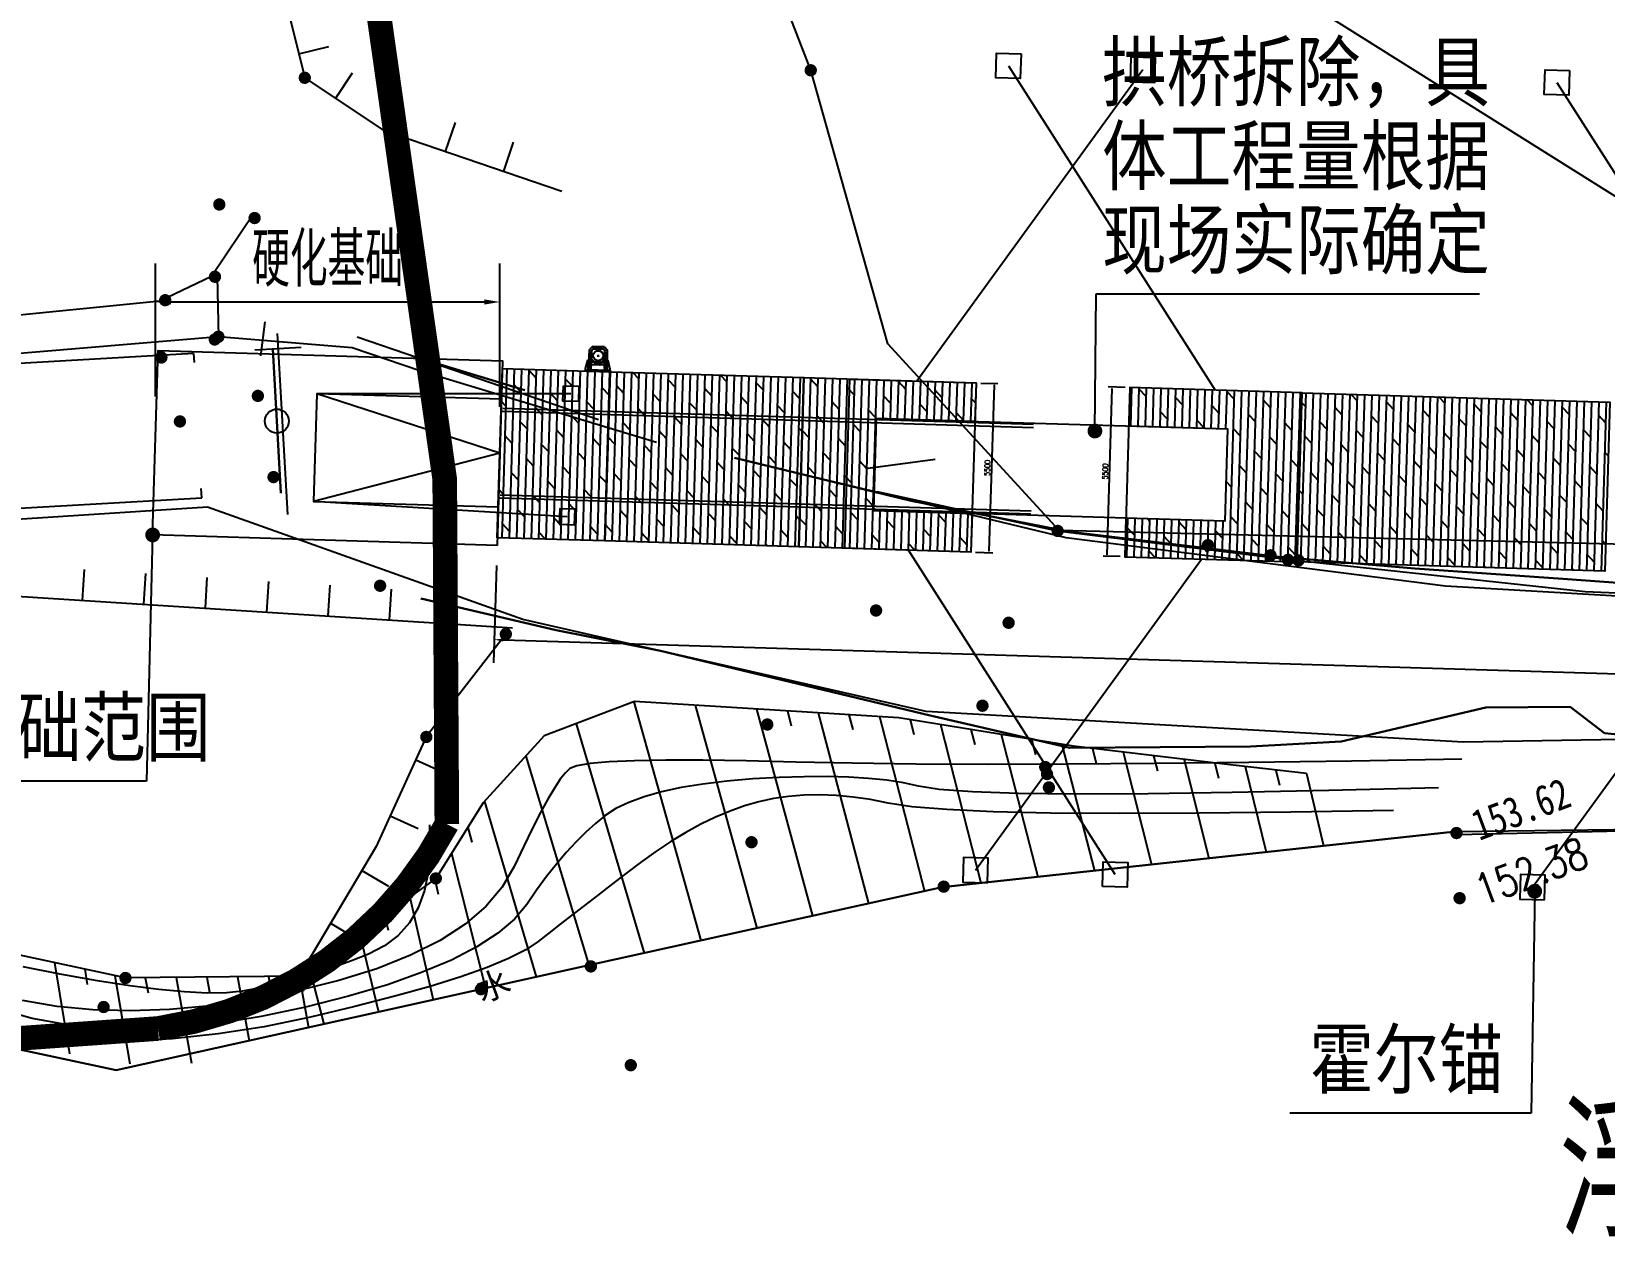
# Model space of a CAD drawing. Header units: millimetres. Extents: x -1471591 to 944464, y -468930 to 547002.
# Drawn here: x 384151 to 435263, y -60955 to -21478 of the extents above; entities that cross this region are included whole.
import ezdxf
from ezdxf.enums import TextEntityAlignment as Align

# ---------------------------------------------------------------- set-up
doc = ezdxf.new("R2010")
doc.units = ezdxf.units.MM
doc.header["$LTSCALE"] = 10
doc.header["$PDMODE"] = 35
for name, pattern in [('( Border )', [21, 6, -3, 6, -3, 0, -3]), ('CENTER2', [28.575, 19.05, -3.175, 3.175, -3.175]), ('DASHED2', [9.525, 6.35, -3.175])]:
    doc.linetypes.add(name, pattern=pattern)
for name, color, linetype in [('00-wcf水库清淤线', 5, 'Continuous'), ('DIM_LEAD', 3, 'Continuous'), ('GCD', 252, 'Continuous'), ('PUB_TEXT', 7, 'Continuous'), ('W-ancillary measures附属措施', 1, 'Continuous'), ('W-bridge approach引桥', 4, 'Continuous'), ('W-MOUNTING固定方式', 5, 'Continuous'), ('W-PLASTIC_RAILINGS塑木栏杆', 210, 'Continuous'), ('W-STEEL_FRAME钢架', 3, 'Continuous'), ('W-WOOD_FLOOR木地板', 30, 'Continuous')]:
    doc.layers.add(name, color=color, linetype=linetype)
doc.styles.add('_TCH_DIM', font='SIMPLEX.shx', dxfattribs={"bigfont": 'hztxt.shx'})
doc.styles.get("Standard").update_dxf_attribs({"font": 'simplex.shx', "width": 0.8, "bigfont": 'hztxt.shx'})
doc.styles.add('STANDARD_T3', font='simplex.shx', dxfattribs={"width": 0.7, "bigfont": 'hztxt.shx'})
doc.styles.add('宋体', font='', dxfattribs={"height": 1.25, "bigfont": 'hztxt.shx'})
doc.styles.get('宋体').set_extended_font_data('SimSun')
doc.linetypes.add('10422', pattern='A,2,[150,AAA.SHX,S=1,R=0,X=0,Y=1],2,[177,AAA.SHX,S=1,R=0,X=0,Y=0.8],1e-09', length=4)
doc.dimstyles.new('W&&300', dxfattribs={"dimtxt": 1050, "dimasz": 300, "dimexe": 750, "dimexo": 900, "dimgap": 300, "dimtad": 1, "dimdec": 0, "dimzin": 0, "dimdsep": 46, "dimtxsty": 'STANDARD_T3', "dimcen": 0.09, "dimclrd": 1, "dimclre": 1, "dimclrt": 7, "dimazin": 2, "dimtfac": 1, "dimtdec": 0, "dimtix": 1, "dimtmove": 2, "dimatfit": 3, "dimfxl": 0, "dimtolj": 1, "dimtzin": 0, "dimarcsym": 0})
doc.dimstyles.new('W&&50', dxfattribs={"dimtxt": 175, "dimasz": 50, "dimexe": 125, "dimexo": 150, "dimgap": 50, "dimtad": 1, "dimdec": 0, "dimzin": 0, "dimdsep": 46, "dimtxsty": 'STANDARD_T3', "dimcen": 0.09, "dimclrd": 1, "dimclre": 1, "dimclrt": 7, "dimazin": 2, "dimtfac": 1, "dimtdec": 0, "dimtix": 1, "dimtmove": 2, "dimatfit": 3, "dimfxl": 0, "dimtolj": 1, "dimtzin": 0, "dimarcsym": 0})
doc.dimstyles.new('W&&500', dxfattribs={"dimtxt": 1750, "dimasz": 500, "dimexe": 1250, "dimexo": 1500, "dimgap": 500, "dimtad": 1, "dimdec": 0, "dimzin": 0, "dimdsep": 46, "dimtxsty": 'STANDARD_T3', "dimcen": 0.09, "dimclrd": 1, "dimclre": 1, "dimclrt": 7, "dimazin": 2, "dimtfac": 1, "dimtdec": 0, "dimtix": 1, "dimtmove": 2, "dimatfit": 3, "dimfxl": 0, "dimtolj": 1, "dimtzin": 0, "dimarcsym": 0})

# ---------------------------------------------------------------- blocks, each defined once
blk = doc.blocks.new('GC200')
at = {"layer": 'GCD', "const_width": 0.2, "flags": 128}
blk.add_lwpolyline([(-0.1, 0, 1), (0.1, 0, 1)], format="xyb", close=True, dxfattribs=at)
blk = doc.blocks.new('地形')
at = {"color": 0, "linetype": 'Continuous'}
for p, q in [((-60.433, -19.037, 152.25), (-62.532, -36.976, 152.25)), ((-62.439, -36.184, 152.25), (-61.446, -36.3, 152.25)), ((-62.532, -36.976, 152.25), (-60.742, -39.465, 152.25)), ((-61.83, -37.952, 152.25), (-61.018, -37.369, 152.25)), ((-47.049, -42.508, 152.25), (-47.094, -37.761, 152.25)), ((-60.636, -39.552, 152.25), (-60.003, -38.778, 152.25)), ((-60.742, -39.465, 152.25), (-55.995, -43.354, 152.25)), ((-59.089, -40.819, 152.25), (-58.456, -40.046, 152.25)), ((-57.542, -42.087, 152.25), (-56.908, -41.313, 152.25)), ((-47.812, -51.707, 152.25), (-47.049, -42.508, 152.25)), ((-64.162, -45.735, 152.25), (-68.107, -43.872, 152.25)), ((-70.381, -48.928, 152.25), (-83.407, -44.997, 152.25)), ((-62.341, -47.227, 152.25), (-64.162, -45.735, 152.25)), ((-82.151, -47.246, 152.25), (-62.472, -56.075, 152.25)), ((-55.975, -52.077, 152.25), (-62.341, -47.227, 152.25)), ((-62.066, -55.937, 152.25), (-70.381, -48.928, 152.25)), ((-75.245, -50.344, 152.25), (-74.836, -49.432, 152.25)), ((-73.42, -51.163, 152.25), (-73.011, -50.251, 152.25)), ((-71.595, -51.982, 152.25), (-71.186, -51.069, 152.25)), ((-69.771, -52.8, 152.25), (-69.361, -51.888, 152.25)), ((-44.73, -59.337, 152.25), (-47.812, -51.707, 152.25)), ((-67.946, -53.619, 152.25), (-67.536, -52.707, 152.25)), ((-66.121, -54.438, 152.25), (-65.712, -53.525, 152.25)), ((-64.296, -55.257, 152.25), (-63.887, -54.344, 152.25)), ((-44.599, -59.647, 152.25), (-50.962, -55.341, 152.25)), ((-62.747, -56.193, 152.25), (-66.337, -58.417, 152.25)), ((-50.84, -63.337, 152.25), (-62.066, -55.937, 152.25)), ((-62.066, -55.937, 152.25), (-62.066, -55.937, 152.25)), ((-78.237, -62.326, 152.25), (-84.918, -58.054, 152.25)), ((-66.337, -58.417, 152.25), (-69.112, -61.177, 152.25)), ((-66.916, -58.994, 152.25), (-66.211, -59.703, 152.25)), ((-62.74, -59.728, 152.25), (-65.36, -61.07, 152.25)), ((-59.598, -59.713, 152.25), (-62.74, -59.728, 152.25)), ((-61.624, -59.723, 152.25), (-62.167, -67.474, 152.25)), ((-59.624, -59.713, 152.25), (-60.299, -67.738, 152.25)), ((-51.74, -63.213, 152.25), (-59.598, -59.713, 152.25)), ((-33.608, -65.438, 152.25), (-44.599, -59.647, 152.25)), ((-63.527, -60.132, 152.25), (-63.989, -67.217, 152.25)), ((-79.57, -65.027, 152.25), (-86.325, -60.708, 152.25)), ((-68.334, -60.404, 152.25), (-67.629, -61.113, 152.25)), ((-57.795, -60.516, 152.25), (-58.461, -67.998, 152.25)), ((-80.131, -61.5, 309.25), (-81.224, -60.825, 309.25)), ((-80.222, -61.057, 152.25), (-80.805, -64, 152.25)), ((-69.112, -61.177, 152.25), (-72.932, -64.252, 152.25)), ((-65.36, -61.07, 152.25), (-67.659, -62.831, 152.25)), ((-67.244, -61.127, 309.25), (-67.496, -61.872, 309.25)), ((-65.307, -61.043, 152.25), (-65.729, -66.972, 152.25)), ((-62.742, -61.23, 308.25), (-63.021, -61.431, 308.25)), ((-62.512, -61.091, 308.25), (-62.742, -61.23, 308.25)), ((-62.329, -61.013, 308.25), (-62.512, -61.091, 308.25)), ((-62.083, -61.009, 308.25), (-62.329, -61.013, 308.25)), ((-61.658, -61.091, 308.25), (-62.083, -61.009, 308.25)), ((-61.056, -61.259, 308.25), (-61.658, -61.091, 308.25)), ((-60.276, -61.513, 308.25), (-61.056, -61.259, 308.25)), ((-55.968, -61.33, 152.25), (-56.622, -68.259, 152.25)), ((-80.643, -62.41, 308.25), (-81.623, -61.84, 308.25)), ((-79.122, -62.098, 309.25), (-80.131, -61.5, 309.25)), ((-79.379, -61.596, 152.25), (-79.476, -62.086, 152.25)), ((-69.816, -61.744, 152.25), (-69.189, -62.523, 152.25)), ((-66.107, -61.642, 152.25), (-66.15, -62.141, 152.25)), ((-63.348, -61.693, 308.25), (-63.723, -62.017, 308.25)), ((-63.021, -61.431, 308.25), (-63.348, -61.693, 308.25)), ((-59.319, -61.853, 308.25), (-60.276, -61.513, 308.25)), ((-55.055, -61.737, 152.25), (-55.103, -62.234, 152.25)), ((-81.532, -62.495, 307.25), (-82.399, -61.863, 307.25)), ((-78.196, -62.618, 309.25), (-79.122, -62.098, 309.25)), ((-78.537, -62.134, 152.25), (-79.078, -64.993, 152.25)), ((-72.932, -64.252, 152.25), (-78.237, -62.326, 152.25)), ((-67.496, -61.872, 309.25), (-67.794, -62.521, 309.25)), ((-66.9, -62.251, 152.25), (-67.395, -66.738, 152.25)), ((-63.723, -62.017, 308.25), (-64.146, -62.403, 308.25)), ((-58.184, -62.278, 308.25), (-59.319, -61.853, 308.25)), ((-56.872, -62.79, 308.25), (-58.184, -62.278, 308.25)), ((-54.141, -62.144, 152.25), (-54.78, -68.519, 152.25)), ((-81.586, -63.191, 306.25), (-82.871, -62.551, 306.25)), ((-80.58, -63.068, 307.25), (-81.532, -62.495, 307.25)), ((-79.588, -62.924, 308.25), (-80.643, -62.41, 308.25)), ((-77.355, -63.06, 309.25), (-78.196, -62.618, 309.25)), ((-77.631, -62.546, 152.25), (-77.721, -63.038, 152.25)), ((-67.659, -62.831, 152.25), (-72.932, -64.252, 152.25)), ((-67.794, -62.521, 309.25), (-68.139, -63.072, 309.25)), ((-67.702, -62.843, 152.25), (-67.77, -63.338, 152.25)), ((-64.617, -62.85, 308.25), (-65.137, -63.359, 308.25)), ((-64.146, -62.403, 308.25), (-64.617, -62.85, 308.25)), ((-61.789, -62.846, 307.25), (-62.173, -62.973, 307.25)), ((-61.382, -62.757, 307.25), (-61.789, -62.846, 307.25)), ((-60.916, -62.714, 307.25), (-61.382, -62.757, 307.25)), ((-60.39, -62.716, 307.25), (-60.916, -62.714, 307.25)), ((-59.806, -62.764, 307.25), (-60.39, -62.716, 307.25)), ((-59.163, -62.858, 307.25), (-59.806, -62.764, 307.25)), ((-58.461, -62.998, 307.25), (-59.163, -62.858, 307.25)), ((-55.382, -63.387, 308.25), (-56.872, -62.79, 308.25)), ((-53.228, -62.55, 152.25), (-53.279, -63.048, 152.25)), ((-80.262, -63.764, 306.25), (-81.586, -63.191, 306.25)), ((-79.544, -63.582, 307.25), (-80.58, -63.068, 307.25)), ((-78.459, -63.384, 308.25), (-79.588, -62.924, 308.25)), ((-76.597, -63.425, 309.25), (-77.355, -63.06, 309.25)), ((-76.691, -62.887, 152.25), (-77.198, -65.675, 152.25)), ((-75.751, -63.228, 152.25), (-75.841, -63.72, 152.25)), ((-71.374, -62.998, 152.25), (-70.747, -63.777, 152.25)), ((-69.633, -63.363, 152.25), (-69.697, -63.859, 152.25)), ((-68.668, -63.103, 152.25), (-69.121, -66.495, 152.25)), ((-68.139, -63.072, 309.25), (-68.531, -63.525, 309.25)), ((-65.137, -63.359, 308.25), (-65.739, -63.851, 308.25)), ((-62.975, -63.311, 307.25), (-63.395, -63.524, 307.25)), ((-62.568, -63.128, 307.25), (-62.975, -63.311, 307.25)), ((-62.173, -62.973, 307.25), (-62.568, -63.128, 307.25)), ((-57.7, -63.183, 307.25), (-58.461, -62.998, 307.25)), ((-56.88, -63.414, 307.25), (-57.7, -63.183, 307.25)), ((-52.314, -62.957, 152.25), (-52.936, -68.78, 152.25)), ((-46.752, -66.07, 152.25), (-51.74, -63.213, 152.25)), ((-34.838, -70.382, 152.25), (-50.84, -63.337, 152.25)), ((-78.898, -64.27, 306.25), (-80.262, -63.764, 306.25)), ((-78.422, -64.037, 307.25), (-79.544, -63.582, 307.25)), ((-77.253, -63.788, 308.25), (-78.459, -63.384, 308.25)), ((-75.973, -64.137, 308.25), (-77.253, -63.788, 308.25)), ((-75.923, -63.713, 309.25), (-76.597, -63.425, 309.25)), ((-75.334, -63.923, 309.25), (-75.923, -63.713, 309.25)), ((-74.811, -63.57, 152.25), (-75.188, -65.643, 152.25)), ((-71.564, -63.884, 152.25), (-71.621, -64.38, 152.25)), ((-70.599, -63.624, 152.25), (-70.921, -66.242, 152.25)), ((-68.97, -63.882, 309.25), (-69.455, -64.141, 309.25)), ((-68.531, -63.525, 309.25), (-68.97, -63.882, 309.25)), ((-65.739, -63.851, 308.25), (-66.456, -64.25, 308.25)), ((-63.826, -63.765, 307.25), (-64.269, -64.034, 307.25)), ((-63.395, -63.524, 307.25), (-63.826, -63.765, 307.25)), ((-56.059, -63.669, 307.25), (-56.88, -63.414, 307.25)), ((-55.295, -63.927, 307.25), (-56.059, -63.669, 307.25)), ((-53.683, -64.065, 308.25), (-55.382, -63.387, 308.25)), ((-51.418, -63.398, 152.25), (-51.472, -63.895, 152.25)), ((-77.495, -64.709, 306.25), (-78.898, -64.27, 306.25)), ((-77.217, -64.433, 307.25), (-78.422, -64.037, 307.25)), ((-74.617, -64.431, 308.25), (-75.973, -64.137, 308.25)), ((-74.828, -64.055, 309.25), (-75.334, -63.923, 309.25)), ((-74.355, -64.143, 309.25), (-74.828, -64.055, 309.25)), ((-73.866, -64.216, 309.25), (-74.355, -64.143, 309.25)), ((-73.871, -63.911, 152.25), (-73.961, -64.403, 152.25)), ((-73.359, -64.275, 309.25), (-73.866, -64.216, 309.25)), ((-72.834, -64.321, 309.25), (-73.359, -64.275, 309.25)), ((-72.932, -64.252, 152.25), (-73.234, -65.917, 152.25)), ((-72.932, -64.252, 152.25), (-72.972, -64.751, 152.25)), ((-72.293, -64.353, 309.25), (-72.834, -64.321, 309.25)), ((-72.53, -64.144, 152.25), (-72.722, -65.989, 152.25)), ((-71.734, -64.372, 309.25), (-72.293, -64.353, 309.25)), ((-71.158, -64.376, 309.25), (-71.734, -64.372, 309.25)), ((-70.565, -64.367, 309.25), (-71.158, -64.376, 309.25)), ((-69.987, -64.303, 309.25), (-70.565, -64.367, 309.25)), ((-69.455, -64.141, 309.25), (-69.987, -64.303, 309.25)), ((-66.456, -64.25, 308.25), (-67.289, -64.555, 308.25)), ((-64.724, -64.332, 307.25), (-65.191, -64.659, 307.25)), ((-64.269, -64.034, 307.25), (-64.724, -64.332, 307.25)), ((-60.084, -64.382, 306.25), (-60.659, -64.517, 306.25)), ((-59.525, -64.277, 306.25), (-60.084, -64.382, 306.25)), ((-58.98, -64.199, 306.25), (-59.525, -64.277, 306.25)), ((-58.451, -64.151, 306.25), (-58.98, -64.199, 306.25)), ((-57.937, -64.131, 306.25), (-58.451, -64.151, 306.25)), ((-57.437, -64.139, 306.25), (-57.937, -64.131, 306.25)), ((-56.953, -64.176, 306.25), (-57.437, -64.139, 306.25)), ((-56.475, -64.245, 306.25), (-56.953, -64.176, 306.25)), ((-55.994, -64.348, 306.25), (-56.475, -64.245, 306.25)), ((-55.509, -64.486, 306.25), (-55.994, -64.348, 306.25)), ((-54.589, -64.187, 307.25), (-55.295, -63.927, 307.25)), ((-53.94, -64.449, 307.25), (-54.589, -64.187, 307.25)), ((-51.745, -64.817, 308.25), (-53.683, -64.065, 308.25)), ((-50.55, -63.895, 152.25), (-51.122, -69.176, 152.25)), ((-49.682, -64.392, 152.25), (-49.736, -64.889, 152.25)), ((-76.052, -65.081, 306.25), (-77.495, -64.709, 306.25)), ((-75.926, -64.77, 307.25), (-77.217, -64.433, 307.25)), ((-74.551, -65.047, 307.25), (-75.926, -64.77, 307.25)), ((-73.187, -64.67, 308.25), (-74.617, -64.431, 308.25)), ((-71.776, -64.835, 308.25), (-73.187, -64.67, 308.25)), ((-70.481, -64.906, 308.25), (-71.776, -64.835, 308.25)), ((-69.301, -64.883, 308.25), (-70.481, -64.906, 308.25)), ((-68.237, -64.766, 308.25), (-69.301, -64.883, 308.25)), ((-67.289, -64.555, 308.25), (-68.237, -64.766, 308.25)), ((-65.191, -64.659, 307.25), (-65.728, -64.967, 307.25)), ((-61.834, -64.854, 306.25), (-62.395, -65.023, 306.25)), ((-61.249, -64.68, 306.25), (-61.834, -64.854, 306.25)), ((-60.659, -64.517, 306.25), (-61.249, -64.68, 306.25)), ((-55.021, -64.658, 306.25), (-55.509, -64.486, 306.25)), ((-54.529, -64.864, 306.25), (-55.021, -64.658, 306.25)), ((-54.035, -65.105, 306.25), (-54.529, -64.864, 306.25)), ((-53.349, -64.714, 307.25), (-53.94, -64.449, 307.25)), ((-52.815, -64.981, 307.25), (-53.349, -64.714, 307.25)), ((-49.567, -65.643, 308.25), (-51.745, -64.817, 308.25)), ((-48.814, -64.889, 152.25), (-49.325, -69.636, 152.25)), ((-63.942, -67.223, 152.25), (-79.57, -65.027, 152.25)), ((-74.57, -65.387, 306.25), (-76.052, -65.081, 306.25)), ((-73.048, -65.625, 306.25), (-74.57, -65.387, 306.25)), ((-73.091, -65.266, 307.25), (-74.551, -65.047, 307.25)), ((-71.653, -65.422, 307.25), (-73.091, -65.266, 307.25)), ((-70.344, -65.512, 307.25), (-71.653, -65.422, 307.25)), ((-67.188, -65.384, 307.25), (-68.112, -65.493, 307.25)), ((-66.394, -65.208, 307.25), (-67.188, -65.384, 307.25)), ((-65.728, -64.967, 307.25), (-66.394, -65.208, 307.25)), ((-63.446, -65.343, 306.25), (-63.935, -65.495, 306.25)), ((-62.932, -65.186, 306.25), (-63.446, -65.343, 306.25)), ((-62.395, -65.023, 306.25), (-62.932, -65.186, 306.25)), ((-53.537, -65.381, 306.25), (-54.035, -65.105, 306.25)), ((-53.036, -65.691, 306.25), (-53.537, -65.381, 306.25)), ((-52.339, -65.251, 307.25), (-52.815, -64.981, 307.25)), ((-51.92, -65.523, 307.25), (-52.339, -65.251, 307.25)), ((-47.947, -65.386, 152.25), (-48, -65.883, 152.25)), ((-71.578, -65.809, 306.25), (-73.048, -65.625, 306.25)), ((-70.249, -65.95, 306.25), (-71.578, -65.809, 306.25)), ((-69.163, -65.536, 307.25), (-70.344, -65.512, 307.25)), ((-68.112, -65.493, 307.25), (-69.163, -65.536, 307.25)), ((-65.26, -65.916, 306.25), (-65.736, -66.027, 306.25)), ((-64.842, -65.782, 306.25), (-65.26, -65.916, 306.25)), ((-64.401, -65.641, 306.25), (-64.842, -65.782, 306.25)), ((-63.935, -65.495, 306.25), (-64.401, -65.641, 306.25)), ((-52.357, -66.071, 306.25), (-53.036, -65.691, 306.25)), ((-51.331, -65.856, 307.25), (-51.92, -65.523, 307.25)), ((-50.347, -66.306, 307.25), (-51.331, -65.856, 307.25)), ((-47.15, -66.543, 308.25), (-49.567, -65.643, 308.25)), ((-47.079, -65.883, 152.25), (-47.527, -70.095, 152.25)), ((-18.997, -71.895, 152.25), (-33.608, -65.438, 152.25)), ((-69.063, -66.05, 306.25), (-70.249, -65.95, 306.25)), ((-68.018, -66.107, 306.25), (-69.063, -66.05, 306.25)), ((-67.115, -66.123, 306.25), (-68.018, -66.107, 306.25)), ((-66.355, -66.096, 306.25), (-67.115, -66.123, 306.25)), ((-65.736, -66.027, 306.25), (-66.355, -66.096, 306.25)), ((-51.326, -66.555, 306.25), (-52.357, -66.071, 306.25)), ((-48.966, -66.875, 307.25), (-50.347, -66.306, 307.25)), ((-42.361, -68.336, 152.25), (-46.752, -66.07, 152.25)), ((-46.198, -66.356, 152.25), (-46.251, -66.853, 152.25)), ((-49.943, -67.145, 306.25), (-51.326, -66.555, 306.25)), ((-47.189, -67.562, 307.25), (-48.966, -66.875, 307.25)), ((-44.493, -67.517, 308.25), (-47.15, -66.543, 308.25)), ((-45.309, -66.814, 152.25), (-45.718, -70.557, 152.25)), ((-52.347, -68.863, 152.25), (-63.942, -67.223, 152.25)), ((-48.207, -67.839, 306.25), (-49.943, -67.145, 306.25)), ((-44.421, -67.273, 152.25), (-44.476, -67.77, 152.25)), ((-46.12, -68.638, 306.25), (-48.207, -67.839, 306.25)), ((-45.015, -68.366, 307.25), (-47.189, -67.562, 307.25)), ((-41.596, -68.566, 308.25), (-44.493, -67.517, 308.25)), ((-43.532, -67.732, 152.25), (-43.906, -71.021, 152.25)), ((-42.446, -69.289, 307.25), (-45.015, -68.366, 307.25)), ((-42.644, -68.19, 152.25), (-42.701, -68.687, 152.25)), ((-39.971, -69.552, 152.25), (-42.361, -68.336, 152.25)), ((-36.083, -73.02, 152.25), (-52.347, -68.863, 152.25)), ((-43.68, -69.541, 306.25), (-46.12, -68.638, 306.25)), ((-41.753, -68.645, 152.25), (-42.092, -71.484, 152.25)), ((-38.459, -69.688, 308.25), (-41.596, -68.566, 308.25)), ((-39.48, -70.329, 307.25), (-42.446, -69.289, 307.25)), ((-40.862, -69.099, 152.25), (-40.923, -69.595, 152.25)), ((-40.888, -70.549, 306.25), (-43.68, -69.541, 306.25)), ((-39.971, -69.552, 152.25), (-40.276, -71.948, 152.25)), ((-35.083, -70.885, 308.25), (-38.459, -69.688, 308.25)), ((-36.118, -71.488, 307.25), (-39.48, -70.329, 307.25)), ((-21.289, -75.208, 152.25), (-34.838, -70.382, 152.25)), ((-37.745, -71.662, 306.25), (-40.888, -70.549, 306.25))]:
    blk.add_line(p, q, dxfattribs=at)
at = {"color": 0}
for p, q in [((-47.049, -42.508, 152.25), (-47.094, -37.761, 152.25)), ((-86.241, -38.746, 311.25), (-69.053, -44.093, 311.25)), ((-47.812, -51.707, 152.25), (-47.049, -42.508, 152.25)), ((-87.637, -43.234, 311.25), (-70.449, -48.581, 311.25)), ((-66.523, -43.95, 311.25), (-67.042, -44.935, 311.25)), ((-69.053, -44.094, 311.25), (-69.142, -44.38, 311.25)), ((-66.59, -44.86, 311.25), (-67.986, -49.348, 311.25)), ((-67.986, -49.348, 311.25), (-66.59, -44.86, 311.25)), ((-67.144, -44.688, 311.25), (-65.711, -45.133, 311.25)), ((-67.882, -49.014, 311.25), (-66.694, -45.194, 311.25)), ((-67.882, -49.014, 311.25), (-66.694, -45.194, 311.25)), ((-70.449, -48.581, 311.25), (-70.36, -48.295, 311.25)), ((-44.73, -59.337, 152.25), (-47.812, -51.707, 152.25)), ((-49.837, -55.263, 311.25), (-47.69, -55.762, 311.25)), ((-49.833, -55.264, 311.25), (-47.69, -55.762, 311.25)), ((0.358, -77.484, 152.25), (-44.73, -59.337, 152.25)), ((-86.325, -60.708, 152.25), (-79.57, -65.027, 152.25)), ((-79.57, -65.027, 152.25), (-63.942, -67.223, 152.25)), ((-63.942, -67.223, 152.25), (-52.347, -68.863, 152.25)), ((-52.347, -68.863, 152.25), (-36.083, -73.02, 152.25)), ((-36.083, -73.02, 152.25), (-26.883, -76.328, 152.25))]:
    blk.add_line(p, q, dxfattribs=at)
at = {"color": 0, "linetype": '10422'}
for p, q in [((-69.481, -42.126, 152.25), (-79.447, -39.48, 152.25)), ((-68.107, -43.872, 152.25), (-79.806, -40.577, 152.25)), ((-65.596, -40.5, 152.25), (-67.636, -41.961, 152.25)), ((-67.636, -41.961, 152.25), (-69.481, -42.126, 152.25)), ((-67.458, -42.033, 152.25), (-68.107, -43.872, 152.25)), ((-63.887, -45.46, 152.25), (-57.48, -50.717, 152.25)), ((-49.836, -56.079, 152.25), (-44.78, -59.337, 152.25)), ((-44.78, -59.337, 152.25), (-38.151, -62.8, 152.25)), ((-38.151, -62.8, 152.25), (-29.422, -67.186, 152.25)), ((-29.422, -67.186, 152.25), (-19.319, -71.457, 152.25))]:
    blk.add_line(p, q, dxfattribs=at)
at = {"color": 0, "ltscale": 20}
blk.add_line((-66.28, -44.438, 311.25), (-68.032, -50.067, 311.25), dxfattribs=at)
at = {"color": 0, "linetype": 'Continuous', "lineweight": 25}
for p, q in [((-70.381, -48.928, 152.25), (-83.407, -44.997, 152.25)), ((-62.066, -55.937, 152.25), (-70.381, -48.928, 152.25)), ((-50.84, -63.337, 152.25), (-62.066, -55.937, 152.25)), ((-62.066, -55.937, 152.25), (-62.066, -55.937, 152.25)), ((-34.838, -70.382, 152.25), (-50.84, -63.337, 152.25)), ((-21.289, -75.208, 152.25), (-34.838, -70.382, 152.25))]:
    blk.add_line(p, q, dxfattribs=at)
at = {"color": 0, "linetype": 'Continuous', "lineweight": 30}
for p, q in [((-59.396, -48.989, 309.942), (-62.237, -46.806, 309.942)), ((-48.893, -56.753, 309.942), (-53.779, -53.432, 309.942)), ((-61.171, -56.651, 309.884), (-64.923, -54.142, 309.884)), ((-58.236, -58.464, 309.884), (-61.171, -56.651, 309.884)), ((-44.408, -59.503, 309.942), (-48.893, -56.753, 309.942)), ((-50.761, -63.501, 309.884), (-58.236, -58.464, 309.884)), ((-38.344, -62.648, 309.942), (-44.408, -59.503, 309.942)), ((-34.336, -64.542, 309.942), (-38.344, -62.648, 309.942)), ((-46.88, -66.075, 309.884), (-50.761, -63.501, 309.884)), ((-29.958, -66.549, 309.942), (-34.336, -64.542, 309.942)), ((-41.365, -68.087, 309.884), (-46.88, -66.075, 309.884)), ((-24.042, -69.245, 309.942), (-29.958, -66.549, 309.942)), ((-38.547, -68.972, 309.884), (-41.365, -68.087, 309.884)), ((-33.757, -69.588, 309.884), (-38.547, -68.972, 309.884)), ((-31.186, -70.528, 309.884), (-33.757, -69.588, 309.884)), ((-30.445, -71.713, 309.884), (-31.186, -70.528, 309.884)), ((-26.273, -73.783, 309.884), (-30.445, -71.713, 309.884))]:
    blk.add_line(p, q, dxfattribs=at)
at = {"color": 0, "linetype": 'Continuous', "lineweight": 13}
for p, q in [((-61.624, -59.723, 152.25), (-62.167, -67.474, 152.25)), ((-59.624, -59.713, 152.25), (-60.299, -67.738, 152.25)), ((-63.527, -60.132, 152.25), (-63.989, -67.217, 152.25)), ((-57.795, -60.516, 152.25), (-58.461, -67.998, 152.25)), ((-80.222, -61.057, 152.25), (-80.805, -64, 152.25)), ((-65.307, -61.043, 152.25), (-65.729, -66.972, 152.25)), ((-55.968, -61.33, 152.25), (-56.622, -68.259, 152.25)), ((-79.379, -61.596, 152.25), (-79.476, -62.086, 152.25)), ((-66.107, -61.642, 152.25), (-66.15, -62.141, 152.25)), ((-55.055, -61.737, 152.25), (-55.103, -62.234, 152.25)), ((-78.537, -62.134, 152.25), (-79.078, -64.993, 152.25)), ((-66.9, -62.251, 152.25), (-67.395, -66.738, 152.25)), ((-54.141, -62.144, 152.25), (-54.78, -68.519, 152.25)), ((-77.631, -62.546, 152.25), (-77.721, -63.038, 152.25)), ((-67.702, -62.843, 152.25), (-67.77, -63.338, 152.25)), ((-53.228, -62.55, 152.25), (-53.279, -63.048, 152.25)), ((-76.691, -62.887, 152.25), (-77.198, -65.675, 152.25)), ((-75.751, -63.228, 152.25), (-75.841, -63.72, 152.25)), ((-69.633, -63.363, 152.25), (-69.697, -63.859, 152.25)), ((-68.668, -63.103, 152.25), (-69.121, -66.495, 152.25)), ((-52.314, -62.957, 152.25), (-52.936, -68.78, 152.25)), ((-74.811, -63.57, 152.25), (-75.188, -65.643, 152.25)), ((-71.564, -63.884, 152.25), (-71.621, -64.38, 152.25)), ((-70.599, -63.624, 152.25), (-70.921, -66.242, 152.25)), ((-51.418, -63.398, 152.25), (-51.472, -63.895, 152.25)), ((-73.871, -63.911, 152.25), (-73.961, -64.403, 152.25)), ((-72.932, -64.252, 152.25), (-73.234, -65.917, 152.25)), ((-72.932, -64.252, 152.25), (-72.972, -64.751, 152.25)), ((-72.53, -64.144, 152.25), (-72.722, -65.989, 152.25)), ((-50.55, -63.895, 152.25), (-51.122, -69.176, 152.25)), ((-49.682, -64.392, 152.25), (-49.736, -64.889, 152.25)), ((-48.814, -64.889, 152.25), (-49.325, -69.636, 152.25)), ((-47.947, -65.386, 152.25), (-48, -65.883, 152.25)), ((-47.079, -65.883, 152.25), (-47.527, -70.095, 152.25)), ((-46.198, -66.356, 152.25), (-46.251, -66.853, 152.25)), ((-45.309, -66.814, 152.25), (-45.718, -70.557, 152.25)), ((-44.421, -67.273, 152.25), (-44.476, -67.77, 152.25)), ((-43.532, -67.732, 152.25), (-43.906, -71.021, 152.25)), ((-42.644, -68.19, 152.25), (-42.701, -68.687, 152.25)), ((-41.753, -68.645, 152.25), (-42.092, -71.484, 152.25)), ((-40.862, -69.099, 152.25), (-40.923, -69.595, 152.25)), ((-39.971, -69.552, 152.25), (-40.276, -71.948, 152.25))]:
    blk.add_line(p, q, dxfattribs=at)
at = {"color": 0, "linetype": 'Continuous', "elevation": 304.72, "flags": 128}
blk.add_lwpolyline([(-36.083, -73.12), (-26.883, -76.328), (-18.439, -79.183), (-4.331, -83.317), (4.494, -86.109), (14.572, -92.424), (19.54, -101.335), (14.17, -110.926), (6.597, -119.654), (4.518, -131.736), (0.919, -143.381), (0.558, -149.323), (0.189, -178.385), (19.989, -199.882), (23.564, -205.859), (23.564, -205.859)], dxfattribs=at)
at = {"color": 0}
blk.add_circle((-67.288, -47.104, 311.25), 0.39, dxfattribs=at)
at = {"layer": 'GCD', "const_width": 0.2, "flags": 128}
for points, elevation in [([(-62.632, -36.976, 1), (-62.432, -36.976, 1)], 312.31), ([(-66.674, -39.857, 1), (-66.474, -39.857, 1)], 312.305), ([(-65.755, -40.672, 1), (-65.555, -40.672, 1)], 312.196), ([(-67.63, -42.008, 1), (-67.43, -42.008, 1)], 312.409), ([(-69.411, -42.155, 1), (-69.211, -42.155, 1)], 312.353), ([(-47.149, -42.508, 1), (-46.949, -42.508, 1)], 304.747), ([(-70.179, -43.853, 1), (-69.979, -43.853, 1)], 309.94), ([(-68.35, -43.914, 1), (-68.15, -43.914, 1)], 311.107), ([(-68.207, -43.872, 1), (-68.007, -43.872, 1)], 310.063), ([(-70.343, -46.011, 1), (-70.143, -46.011, 1)], 309.684), ([(-67.681, -46.121, 1), (-67.481, -46.121, 1)], 309.574), ([(-68.128, -48.77, 1), (-67.928, -48.77, 1)], 309.707), ([(-66.122, -53.29, 1), (-65.922, -53.29, 1)], 309.73), ([(-62.847, -56.193, 1), (-62.647, -56.193, 1)], 310.167), ([(-66.437, -58.417, 1), (-66.237, -58.417, 1)], 310.333), ([(-44.88, -59.337, 1), (-44.68, -59.337, 1)], 309.367), ([(-51.311, -59.69, 1), (-51.111, -59.69, 1)], 309.448), ([(-40.467, -61.482, 1), (-40.267, -61.482, 1)], 308.783), ([(-55.92, -61.921, 1), (-55.72, -61.921, 1)], 308.817), ([(-47.418, -61.573, 1), (-47.218, -61.573, 1)], 309.414), ([(-78.337, -62.326, 1), (-78.137, -62.326, 1)], 310.682), ([(-38.681, -62.501, 1), (-38.481, -62.501, 1)], 308.875), ([(-79.332, -62.961, 1), (-79.132, -62.961, 1)], 310.63), ([(-67.759, -62.831, 1), (-67.559, -62.831, 1)], 309.756), ([(-38.198, -62.838, 1), (-37.998, -62.838, 1)], 309.268), ([(-37.886, -62.976, 1), (-37.686, -62.976, 1)], 309.183), ([(-49.158, -63.799, 1), (-48.958, -63.799, 1)], 309.254), ([(-57.74, -65.323, 1), (-57.54, -65.323, 1)], 305.99), ([(-47.971, -66.613, 1), (-47.771, -66.613, 1)], 308.78), ([(-47.946, -66.379, 1), (-47.746, -66.379, 1)], 308.785), ([(-67.648, -66.716, 1), (-67.448, -66.716, 1)], 305.95), ([(-48.066, -67.042, 1), (-47.866, -67.042, 1)], 308.412), ([(-64.042, -67.273, 1), (-63.842, -67.273, 1)], 305.95), ([(-52.397, -68.863, 1), (-52.197, -68.863, 1)], 305.97), ([(-63.953, -70.733, 1), (-63.753, -70.733, 1)], 304.658)]:
    blk.add_lwpolyline(points, format="xyb", close=True, dxfattribs=dict(at, elevation=elevation))
at = {"color": 0}
ref = blk.add_blockref('GC200', (-36.083, -73.07, 305.87), dxfattribs=at)
ref.add_attrib('height', '153.62', dxfattribs={"layer": 'GCD', "height": 1, "style": '宋体', "width": 0.8}).set_placement((-35.483, -73.07, 305.87), align=Align.MIDDLE_LEFT)
ref = blk.add_blockref('GC200', (-36.729, -75.088, 304.626), dxfattribs=at)
ref.add_attrib('height', '152.38', dxfattribs={"layer": 'GCD', "height": 1, "width": 0.8}).set_placement((-36.129, -75.088, 304.626), align=Align.MIDDLE_LEFT)
at = {"color": 0, "linetype": 'Continuous', "style": '宋体'}
blk.add_text('水', height=0.8, dxfattribs=at).set_placement((-67.141, -66.725, -155.15), align=Align.MIDDLE)
blk = doc.blocks.new('YQ')
at = {"layer": 'W-bridge approach引桥'}
for q in [(6000, 1750), (6000, -1750)]:
    blk.add_line((0, 0), q, dxfattribs=at)
blk.add_lwpolyline([(0, 1750), (6000, 1750), (6000, -1750), (0, -1750)], close=True, dxfattribs=at)
at = {"layer": 'W-MOUNTING固定方式'}
for p, q in [((-2250, 2000), (6000, 1750)), ((-2250, -2000), (6000, -1750))]:
    blk.add_line(p, q, dxfattribs=at)
for points in [[(-2000, 2250), (-2500, 2250), (-2500, 1750), (-2000, 1750)], [(-2000, -2250), (-2500, -2250), (-2500, -1750), (-2000, -1750)]]:
    blk.add_lwpolyline(points, close=True, dxfattribs=at)
blk = doc.blocks.new('*D15')
at = {"layer": 'Defpoints', "color": 0, "transparency": 16777216}
for p in [(47500, 3313), (-47500, 2063), (47500, -1250)]:
    blk.add_point(p, dxfattribs=at)
at = {"layer": 'W-PLASTIC_RAILINGS塑木栏杆', "color": 1, "lineweight": -2, "transparency": 16777216}
for p, q in [((47500, 2413), (47500, -2000)), ((-47500, 1163), (-47500, -2000)), ((-47200, -1250), (47200, -1250))]:
    blk.add_line(p, q, dxfattribs=at)
at = {"layer": 'W-PLASTIC_RAILINGS塑木栏杆', "color": 1, "transparency": 16777216}
for points in [[(-47200, -1200), (-47200, -1300), (-47500, -1250)], [(47200, -1200), (47200, -1300), (47500, -1250)]]:
    blk.add_solid(points, dxfattribs=at)
at = {"layer": 'W-PLASTIC_RAILINGS塑木栏杆', "color": 7, "transparency": 16777216, "insert": (0, -425), "char_height": 1050, "attachment_point": 5, "style": 'STANDARD_T3'}
blk.add_mtext('\\A1;95000', dxfattribs=at)
blk = doc.blocks.new('*D1087')
at = {"color": 1, "lineweight": -2, "transparency": 16777216}
for p, q in [((-31950, 7563), (-31392, 7563)), ((-31517, 7513), (-31517, 2113)), ((-31950, 2063), (-31392, 2063))]:
    blk.add_line(p, q, dxfattribs=at)
at = {"color": 1, "transparency": 16777216}
for points in [[(-31525, 7513), (-31509, 7513), (-31517, 7563)], [(-31525, 2113), (-31509, 2113), (-31517, 2063)]]:
    blk.add_solid(points, dxfattribs=at)
at = {"layer": 'Defpoints', "color": 0, "transparency": 16777216}
for p in [(-32100, 7563), (-32100, 2063), (-31517, 2063)]:
    blk.add_point(p, dxfattribs=at)
at = {"color": 7, "transparency": 16777216, "insert": (-31655, 4813), "char_height": 175, "attachment_point": 5, "rotation": 90, "style": 'STANDARD_T3'}
blk.add_mtext('\\A1;5500', dxfattribs=at)
blk = doc.blocks.new('*D1088')
at = {"color": 1, "lineweight": -2, "transparency": 16777216}
for p, q in [((-27250, 7563), (-27808, 7563)), ((-27683, 7513), (-27683, 2113)), ((-27250, 2063), (-27808, 2063))]:
    blk.add_line(p, q, dxfattribs=at)
at = {"color": 1, "transparency": 16777216}
for points in [[(-27691, 7513), (-27675, 7513), (-27683, 7563)], [(-27691, 2113), (-27675, 2113), (-27683, 2063)]]:
    blk.add_solid(points, dxfattribs=at)
at = {"layer": 'Defpoints', "color": 0, "transparency": 16777216}
for p in [(-27100, 7563), (-27683, 2063), (-27100, 2063)]:
    blk.add_point(p, dxfattribs=at)
at = {"color": 7, "transparency": 16777216, "insert": (-27820, 4813), "char_height": 175, "attachment_point": 5, "rotation": 90, "style": 'STANDARD_T3'}
blk.add_mtext('\\A1;5500', dxfattribs=at)
blk = doc.blocks.new('*U1963')
blk.add_lwpolyline([(-12, 0), (-12, 2.5), (12, 2.5), (12, 0)], close=True)
blk = doc.blocks.new('*U1964')
at = {"color": 8, "linetype": 'Continuous', "lineweight": 15}
for p, q in [((-1, 2), (-2, 1)), ((0, 1), (0, -1)), ((-1, -2), (-2, -1))]:
    blk.add_line(p, q, dxfattribs=at)
at = {"color": 7, "linetype": 'Continuous', "lineweight": 15}
for p, q in [((16, 1), (0, 1)), ((0, 0), (19, 0)), ((16, 1), (16, 0)), ((19, -1), (19, 0)), ((0, -1), (19, -1))]:
    blk.add_line(p, q, dxfattribs=at)
for centre, radius, start, end in [((-3, 0), 2.9, 41.3178, 318.6822), ((-3, 0), 1.45, 41.3178, 318.6822), ((0, 3), 2.82, 221.3178, 270), ((0, -3), 2.82, 90, 138.6822), ((0, 3), 1.37, 221.3178, 270), ((0, -3), 1.37, 90, 138.6822)]:
    blk.add_arc(centre, radius, start, end, dxfattribs=at)
blk = doc.blocks.new('无头销轴_B型_D12X150')
at = {"color": 0}
for p, q in [((-72, 6), (-72, -6)), ((72, 6), (72, -6))]:
    blk.add_line(p, q, dxfattribs=at)
blk.add_lwpolyline([(-75, 4), (-75, -4), (-72, -6), (72, -6), (75, -4), (75, 4), (72, 6), (-72, 6)], close=True, dxfattribs=at)
for centre in [(-70, 0), (70, 0)]:
    blk.add_circle(centre, 1.6, dxfattribs=at)
blk = doc.blocks.new('A$C1EDE4923')
at = {"color": 3, "linetype": 'CENTER2', "ltscale": 0.5}
for p, q in [((-284, 80), (-260, 80)), ((-272, 68), (-272, 92)), ((-235, 120), (-254, 120)), ((-146, 120), (-127, 120)), ((-97, 80), (-121, 80)), ((-109, 68), (-109, 92))]:
    blk.add_line(p, q, dxfattribs=at)
at = {"linetype": 'DASHED2'}
for p, q in [((-240, 126), (-249, 126)), ((-240, 113), (-249, 113)), ((-235, 126), (-145, 126)), ((-235, 113), (-145, 113)), ((-141, 126), (-132, 126)), ((-141, 113), (-132, 113))]:
    blk.add_line(p, q, dxfattribs=at)
at = {"color": 3, "linetype": 'CENTER2'}
blk.add_line((-241, 120), (-140, 120), dxfattribs=at)
for p, q in [((-232, 80), (-232, 160)), ((-148, 80), (-148, 160))]:
    blk.add_line(p, q)
for points in [[(-94, 40), (-94, 120), (-287, 120), (-287, 40)], [(-249, 142), (-240, 142), (-240, 40), (-249, 40)], [(-232, 160), (-148, 160), (-145, 157), (-145, 83), (-148, 80), (-232, 80), (-235, 83), (-235, 157)], [(-132, 142), (-141, 142), (-141, 40), (-132, 40)]]:
    blk.add_lwpolyline(points, close=True)
for centre in [(-272, 80), (-109, 80)]:
    blk.add_circle(centre, 7)
at = {"xscale": -1}
for name, p, rotation in [('无头销轴_B型_D12X150', (-190, 120), 180), ('*U1964', (-260, 114), 270), ('*U1963', (-249, 120), 90), ('*U1963', (-237, 120), 90)]:
    blk.add_blockref(name, p, dxfattribs=dict(at, rotation=rotation))
for name, p, rotation in [('*U1963', (-143, 120), 270), ('*U1963', (-132, 120), 270), ('*U1964', (-121, 114), 90)]:
    blk.add_blockref(name, p, dxfattribs=dict(rotation=rotation))
blk = doc.blocks.new('$matou$00000105')
for p, q in [((-293, -299, 0), (-293, 301, 0)), ((-192, 401, 0), (-293, 301, 0)), ((-213, -232, 0), (-213, 268, 0)), ((192, 401, 0), (-192, 401, 0)), ((159, 321, 0), (-159, 321, 0)), ((-30, 109, 0), (30, 109, 0)), ((-30, 109, 0), (30, 109, 0)), ((0, 139, 0), (0, 79, 0)), ((0, 139, 0), (0, 79, 0)), ((192, 401, 0), (292, 301, 0)), ((212, -299, 0), (212, 268, 0)), ((292, -299, 0), (292, 301, 0)), ((-221, -41, 0), (-308, -41, 0)), ((-262, -85, 0), (-262, -137, 0)), ((-262, -257, 0), (-262, -205, 0)), ((-244, -137, 0), (-244, -85, 0)), ((-244, -205, 0), (-244, -257, 0)), ((-221, -41, 0), (-221, -351, 0)), ((220, -41, 0), (220, -351, 0)), ((220, -41, 0), (307, -41, 0)), ((243, -137, 0), (243, -85, 0)), ((243, -205, 0), (243, -257, 0)), ((261, -85, 0), (261, -137, 0)), ((261, -257, 0), (261, -205, 0)), ((307, -41, 0), (307, -351, 0))]:
    blk.add_line(p, q)
at = {"lineweight": 5}
for p, q in [((-293, 301, 0), (-213, 268, 0)), ((-213, 268, 0), (-159, 321, 0)), ((-192, 401, 0), (-159, 321, 0)), ((192, 401, 0), (159, 321, 0)), ((212, 268, 0), (159, 321, 0)), ((292, 301, 0), (212, 268, 0)), ((-213, -299, 0), (-293, -299, 0)), ((-213, -299, 0), (-213, -41, 0)), ((212, -104, 0), (-213, -104, 0)), ((-213, -184, 0), (212, -184, 0)), ((212, -299, 0), (292, -299, 0))]:
    blk.add_line(p, q, dxfattribs=at)
at = {"linetype": 'CENTER2'}
for p, q in [((-288, -299, 0), (-288, 299, 0)), ((-190, 396, 0), (-288, 299, 0)), ((-218, -299, 0), (-218, 270, 0)), ((-218, 270, 0), (-161, 326, 0)), ((190, 396, 0), (-190, 396, 0)), ((161, 326, 0), (-161, 326, 0)), ((217, 270, 0), (161, 326, 0)), ((190, 396, 0), (287, 299, 0)), ((217, -299, 0), (217, 270, 0)), ((287, -299, 0), (287, 299, 0)), ((-268, -112, 0), (-237, -112, 0)), ((-268, -230, 0), (-237, -230, 0)), ((-253, -151, 0), (-253, -71, 0)), ((-253, -191, 0), (-253, -271, 0)), ((212, -109, 0), (-213, -109, 0)), ((-213, -179, 0), (212, -179, 0)), ((268, -112, 0), (237, -112, 0)), ((268, -230, 0), (237, -230, 0)), ((252, -151, 0), (252, -71, 0)), ((252, -191, 0), (252, -271, 0))]:
    blk.add_line(p, q, dxfattribs=at)
at = {"linetype": '( Border )'}
for p, q in [((-302, -41, 0), (-302, -351, 0)), ((301, -41, 0), (301, -351, 0))]:
    blk.add_line(p, q, dxfattribs=at)
at = {"elevation": 0}
for points in [[(-400, -351), (400, -351), (400, -401), (-400, -401)], [(-308, -41), (-221, -41), (-221, -351), (-308, -351)], [(-213, -4), (-203, -4), (-113, -94), (-113, -104), (-213, -104)], [(212, -4), (202, -4), (112, -94), (112, -104), (212, -104)]]:
    blk.add_lwpolyline(points, close=True, dxfattribs=at)
for points in [[(-398, -351), (-397, -314), (-328, -41), (-308, -41), (-308, -351)], [(398, -351), (397, -314), (328, -41), (307, -41), (307, -351)]]:
    blk.add_lwpolyline(points, dxfattribs=at)
for centre, radius in [((0, 109, 0), 162), ((0, 109, 0), 162), ((-253, -112, 0), 9), ((-253, -230, 0), 9), ((252, -112, 0), 9), ((252, -230, 0), 9)]:
    blk.add_circle(centre, radius)
at = {"lineweight": 5}
blk.add_circle((0, 109, 0), 162, dxfattribs=at)
for centre, start, end in [((-253, -85, 0), 0, 180), ((-253, -137, 0), 180, 0), ((-253, -205, 0), 0, 180), ((-253, -257, 0), 180, 0), ((252, -85, 0), 0, 180), ((252, -137, 0), 180, 0), ((252, -205, 0), 0, 180), ((252, -257, 0), 180, 0)]:
    blk.add_arc(centre, 9, start, end)
at = {"lineweight": 5, "extrusion": (0, 0, -1), "xscale": -1, "zscale": -1, "rotation": 90}
blk.add_blockref('A$C1EDE4923', (332, -82, 0), dxfattribs=at)
at = {"lineweight": 5, "extrusion": (0, 0, -1), "zscale": -1}
for p, rotation in [((-190, 441, 0), 180), ((-332, -82, 0), 270)]:
    blk.add_blockref('A$C1EDE4923', p, dxfattribs=dict(at, rotation=rotation))
at = {"lineweight": 5, "extrusion": (0, 0, -1), "xscale": -1, "zscale": -1}
blk.add_blockref('A$C1EDE4923', (-190, -224, 0), dxfattribs=at)
blk = doc.blocks.new('*D515')
at = {"color": 1, "lineweight": -2, "transparency": 16777216}
for p, q in [((388180, -33338), (388180, -29016)), ((399368, -33677), (399368, -29016)), ((388680, -30266), (398868, -30266))]:
    blk.add_line(p, q, dxfattribs=at)
at = {"color": 1, "transparency": 16777216}
for points in [[(388680, -30182), (388680, -30349), (388180, -30266)], [(398868, -30182), (398868, -30349), (399368, -30266)]]:
    blk.add_solid(points, dxfattribs=at)
at = {"layer": 'Defpoints', "color": 0, "transparency": 16777216}
for p in [(399368, -30266), (388180, -34838), (399368, -35177)]:
    blk.add_point(p, dxfattribs=at)
at = {"color": 7, "transparency": 16777216, "insert": (393774, -28891), "char_height": 1750, "attachment_point": 5, "style": 'STANDARD_T3'}
blk.add_mtext('\\A1;硬化基础', dxfattribs=at)
blk = doc.blocks.new('方案一块')
at = {"layer": 'W-WOOD_FLOOR木地板'}
h = blk.add_hatch(dxfattribs=at)
h.set_pattern_fill('DOLMIT', color=256, scale=300, angle=90)
h.set_pattern_definition([(90, (-47500, 6313.06), (-238.123, 1e-14), []), (135, (-47500, 6313.06), (-476.245, -476.245), [336.76, -673.51])])
h.paths.add_polyline_path([(-47500, 7563.1), (-44000, 7563.1), (-44000, 2063.1), (-47500, 2063.1)])
h = blk.add_hatch(dxfattribs=at)
h.set_pattern_fill('DOLMIT', color=256, scale=300, angle=90)
h.set_pattern_definition([(90, (-604225.9, 1406541.76), (-238.122618, 1e-14), []), (135, (-604225.9, 1406541.76), (-476.2449, -476.2449), [336.7564, -673.512])])
h.paths.add_polyline_path([(-44000, 7563.1), (-37700, 7563.1), (-37700, 2063.1), (-44000, 2063.1)])
h = blk.add_hatch(dxfattribs=at)
h.set_pattern_fill('DOLMIT', color=256, scale=300, angle=90)
h.set_pattern_definition([(90, (-41200, 6313.06), (-238.1226, 1e-14), []), (135, (-41200, 6313.06), (-476.245, -476.245), [336.756, -673.51])])
h.paths.add_polyline_path([(-32100, 7563.1), (-32100, 6313.1), (-35310, 6313.1), (-35310, 3313.1), (-32100, 3313.1), (-32100, 2063.1), (-37700, 2063.1), (-37700, 7563.1)])
h = blk.add_hatch(dxfattribs=at)
h.set_pattern_fill('DOLMIT', color=256, scale=300, angle=90)
h.set_pattern_definition([(90, (-39100, 6313.06), (-238.1226, 1e-14), []), (135, (-39100, 6313.06), (-476.245, -476.245), [336.756, -673.512])])
h.paths.add_polyline_path([(-27100, 7563.1), (-27100, 6313.1), (-23890, 6313.1), (-23890, 3313.1), (-27100, 3313.1), (-27100, 2063.1), (-21500, 2063.1), (-21500, 7563.1)])
h = blk.add_hatch(dxfattribs=at)
h.set_pattern_fill('DOLMIT', color=256, scale=300, angle=90)
h.set_pattern_definition([(90, (-598025.9, 1406541.76), (-238.122618, 1e-14), []), (135, (-598025.9, 1406541.76), (-476.2449, -476.2449), [336.7564, -673.512])])
h.paths.add_polyline_path([(-21500, 7563.1), (-11500, 7563.1), (-11500, 2063.1), (-21500, 2063.1)])
at = {"layer": 'W-ancillary measures附属措施'}
blk.add_lwpolyline([(-35310, 6313.1), (-23890, 6313.1), (-23890, 3313.1), (-35310, 3313.1)], close=True, dxfattribs=at)
at = {"layer": 'W-MOUNTING固定方式'}
for p, q in [((-26992.3, 17890.2), (-34024, 7563.1)), ((-31365.2, 17890.2), (-24333.5, 7563.1)), ((-13531.7, 17890.2), (-6500, 7563.1)), ((-27099.8, -8264.1), (-34131.5, 2063.1)), ((-31642.7, -8264.1), (-24611, 2063.1)), ((-13531.7, -8264.1), (-6500, 2063.1))]:
    blk.add_line(p, q, dxfattribs=at)
for points in [[(-30965.2, 18290.2), (-30965.2, 17490.2), (-31765.2, 17490.2), (-31765.2, 18290.2)], [(-27392.3, 18290.2), (-27392.3, 17490.2), (-26592.3, 17490.2), (-26592.3, 18290.2)], [(-13131.7, 18290.2), (-13131.7, 17490.2), (-13931.7, 17490.2), (-13931.7, 18290.2)], [(-31242.7, -8664.1), (-31242.7, -7864.1), (-32042.7, -7864.1), (-32042.7, -8664.1)], [(-27499.8, -8664.1), (-27499.8, -7864.1), (-26699.8, -7864.1), (-26699.8, -8664.1)], [(-13131.7, -8664.1), (-13131.7, -7864.1), (-13931.7, -7864.1), (-13931.7, -8664.1)]]:
    blk.add_lwpolyline(points, close=True, dxfattribs=at)
at = {"layer": 'W-PLASTIC_RAILINGS塑木栏杆'}
for points in [[(-30190, 6263.1), (-47450, 6263.1)], [(-30190, 6163.1), (-47450, 6163.1)], [(-47450, 3463.1), (-30190, 3463.1)], [(-47450, 3363.1), (-30190, 3363.1)]]:
    blk.add_lwpolyline(points, dxfattribs=at)
at = {"layer": 'W-STEEL_FRAME钢架'}
for points in [[(-36200, 7563.1), (-32100, 7563.1), (-32100, 2063.1), (-36200, 2063.1)], [(-21500, 7563.1), (-27100, 7563.1), (-27100, 2063.1), (-21500, 2063.1)]]:
    blk.add_lwpolyline(points, close=True, dxfattribs=at)
at = {"layer": 'W-WOOD_FLOOR木地板'}
for points in [[(-47500, 7563.1), (-44000, 7563.1), (-44000, 2063.1), (-47500, 2063.1)], [(-44000, 7563.1), (-37700, 7563.1), (-37700, 2063.1), (-44000, 2063.1)], [(-44000, 7563.1), (-37700, 7563.1), (-37700, 2063.1), (-44000, 2063.1)], [(-32100, 7563.1), (-32100, 6313.1), (-35310, 6313.1), (-35310, 3313.1), (-32100, 3313.1), (-32100, 2063.1), (-37700, 2063.1), (-37700, 7563.1)], [(-27100, 7563.1), (-27100, 6313.1), (-23890, 6313.1), (-23890, 3313.1), (-27100, 3313.1), (-27100, 2063.1), (-21500, 2063.1), (-21500, 7563.1)], [(-21500, 7563.1), (-11500, 7563.1), (-11500, 2063.1), (-21500, 2063.1)], [(-21500, 7563.1), (-11500, 7563.1), (-11500, 2063.1), (-21500, 2063.1)]]:
    blk.add_lwpolyline(points, close=True, dxfattribs=at)
at = {"xscale": -1}
blk.add_blockref('YQ', (-47500, 4813.1), dxfattribs=at)
at = {"layer": 'W-STEEL_FRAME钢架'}
blk.add_blockref('$matou$00000105', (-44400, 7964.1, 0), dxfattribs=at)
for base, p1, p2, picture, middle in [((-31517, 2063.1), (-32100, 7563.1), (-32100, 2063.1), '*D1087', (-31654.5, 4813.1)), ((-27683, 2063.1), (-27100, 7563.1), (-27100, 2063.1), '*D1088', (-27820.5, 4813.1))]:
    dim = blk.add_linear_dim(base=base, p1=p1, p2=p2, angle=90, dimstyle='W&&50')
    dim.commit()
    dim.dimension.update_dxf_attribs({"geometry": picture, "text_midpoint": middle})
at = {"layer": 'W-PLASTIC_RAILINGS塑木栏杆'}
dim = blk.add_linear_dim(base=(47500, -1250), p1=(-47500, 2063.1), p2=(47500, 3313.1), dimstyle='W&&300', dxfattribs=at)
dim.commit()
dim.dimension.update_dxf_attribs({"geometry": '*D15', "text_midpoint": (0, -425)})

msp = doc.modelspace()

# ---------------------------------------------------------------- linework, layer by layer
at = {"color": 6, "flags": 128}
msp.add_lwpolyline([(376450.6, 10281.6), (446829.9, -33864.2)], dxfattribs=at)
at = {"color": 8}
msp.add_lwpolyline([(399277.5, -38175.1), (388089.2, -37836.1), (388270.9, -31839), (399459.2, -32178.1)], close=True, dxfattribs=at)
at = {"layer": '00-wcf水库清淤线', "color": 1, "const_width": 800, "flags": 128}
msp.add_lwpolyline([(346662.9, -56822.9), (388265.6, -53871, 0.2395528), (397648.2, -47228), (397578.8, -36028.5), (395326, -20145.1), (392122, -11297), (386303, 6223.5), (381940.2, 18723.4), (381372.6, 21417.5), (377966.7, 24395.1), (367237.8, 27572), (373657.8, 37759.9)], format="xyb", dxfattribs=at)
at = {"layer": 'DIM_LEAD'}
for p, q in [((418704.4, -34458.6), (418743.2, -29999.5)), ((418743.2, -29999.5), (431195.5, -29999.5)), ((388089.2, -37836.1), (387885.9, -45838.3)), ((387885.9, -45838.3), (376741.3, -45838.3)), ((432992.8, -49412.5), (432879, -56623)), ((432879, -56623), (425041.6, -56623))]:
    msp.add_line(p, q, dxfattribs=at)
at = {"layer": 'DIM_LEAD', "const_width": 240}
for points in [[(418703.4, -34578.6, 1), (418705.5, -34338.6, 1)], [(388092.2, -37716.1, 1), (388086.1, -37956, 1)], [(432994.7, -49292.5, 1), (432990.9, -49532.5, 1)]]:
    msp.add_lwpolyline(points, format="xyb", close=True, dxfattribs=at)

# ---------------------------------------------------------------- block references
at = {"xscale": 1000, "yscale": 1000, "zscale": 1000, "rotation": 20.51376453450802}
msp.add_blockref('地形', (438640.4, 33561.1, -152250), dxfattribs=at)
at = {"layer": 'W-STEEL_FRAME钢架', "rotation": 358.2642954048055}
msp.add_blockref('方案一块', (446700.7, -41426.8), dxfattribs=at)

# ---------------------------------------------------------------- texts
at = {"layer": 'PUB_TEXT', "color": 7, "style": '_TCH_DIM'}
for s, p in [('拱桥拆除，具', (418937.3, -23909.5)), ('体工程量根据', (418937.3, -26639.5)), ('现场实际确定', (418937.3, -29369.5)), ('硬化基础范围', (377371.3, -45208.3)), ('霍尔锚', (425671.6, -55993))]:
    msp.add_text(s, height=2100, dxfattribs=at).set_placement(p)
at = {"layer": 'PUB_TEXT', "color": 7, "width": 0.8}
msp.add_text('浮桥总平面图', height=4200, dxfattribs=at).set_placement((433799.4, -60627.2))

# ---------------------------------------------------------------- dimensions: what is measured, and where the dimension line sits
dim = msp.add_linear_dim(base=(399368.3, -30265.5), p1=(388180.1, -34837.6), p2=(399368.3, -35177.2), text='硬化基础', dimstyle='W&&500')
dim.commit()
dim.dimension.update_dxf_attribs({"geometry": '*D515', "text_midpoint": (393774.2, -28890.5)})

doc.saveas('drawing.dxf')
